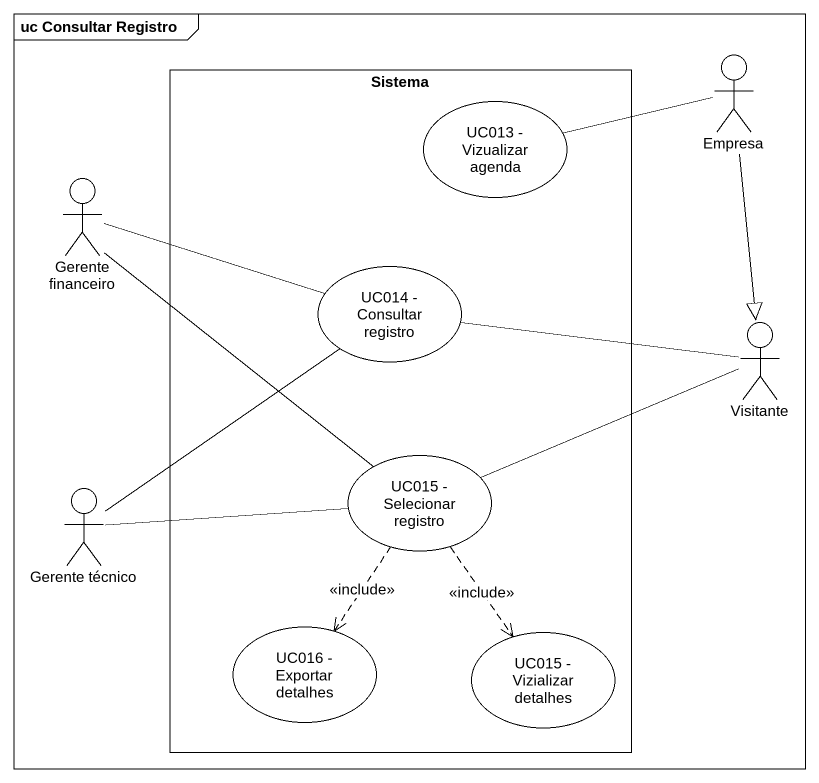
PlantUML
@startuml
mainframe uc Consultar Registro
rectangle Sistema {
  usecase "UC013 - Vizualizar agenda" as UC013_Vizualizar_agenda
  usecase "UC014 - Consultar registro" as UC014_Consultar_registro
  usecase "UC015 - Selecionar registro" as UC015_Selecionar_registro
  usecase "UC016 - Exportar detalhes" as UC016_Exportar_detalhes
  usecase "UC015 - Vizializar detalhes" as UC015_Vizializar_detalhes
}
actor Empresa
actor "Gerente financeiro" as Gerente_financeiro
actor Visitante
actor "Gerente técnico" as Gerente_técnico
Empresa -left- UC013_Vizualizar_agenda
Empresa --|> Visitante
Gerente_financeiro -right- UC014_Consultar_registro
Gerente_financeiro -- UC015_Selecionar_registro
Visitante -left- UC014_Consultar_registro
Visitante -left- UC015_Selecionar_registro
Gerente_técnico -up- UC014_Consultar_registro
Gerente_técnico -right- UC015_Selecionar_registro
UC015_Selecionar_registro ..> UC016_Exportar_detalhes : <<include>>
UC015_Selecionar_registro ..> UC015_Vizializar_detalhes : <<include>>
@enduml
